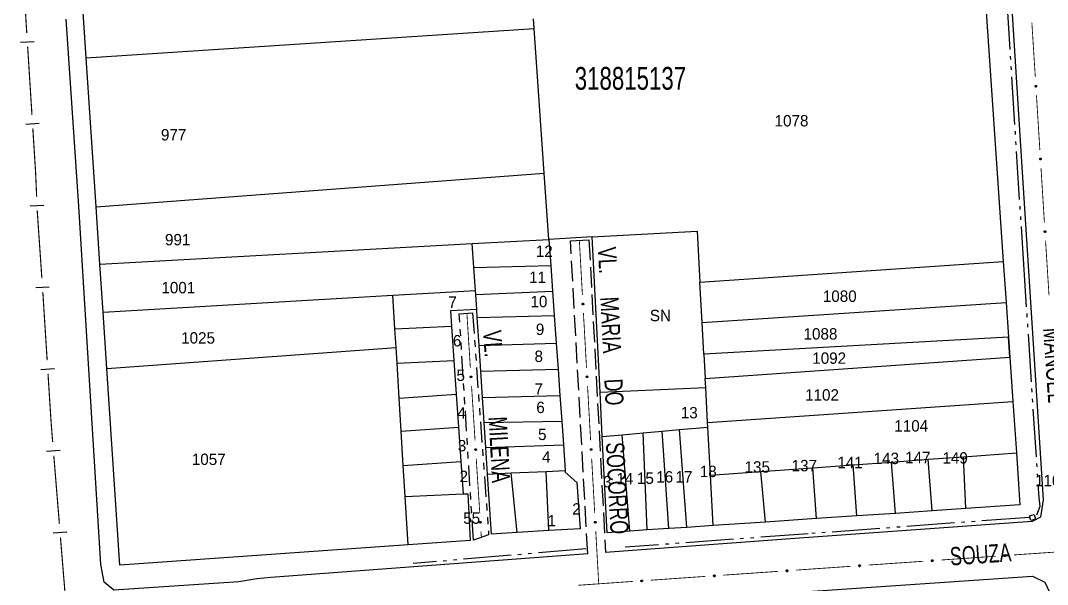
# Model space of a CAD drawing. Extents: x 201225 to 202591, y 4854937 to 4856079.
# Drawn here: x 201233 to 201458.7, y 4855760.5 to 4855884.3 of the extents above; entities that cross this region are included whole.
import ezdxf
from ezdxf.enums import TextEntityAlignment as Align

# ---------------------------------------------------------------- set-up
doc = ezdxf.new("R2010")
doc.units = 0
doc.header["$LTSCALE"] = 1.5
doc.header["$MEASUREMENT"] = 0
for name, pattern in [('TRACO_05', [11, 7, -1, 0.5, -1, 0.5, -1]), ('TRACO_11', [8, 3, -1, 3, -1]), ('TRACO_25', [8, 3, -1, 1, -1, 1, -1])]:
    doc.linetypes.add(name, pattern=pattern)
for name, color, linetype in [('CD_MALHA_LOTES', 7, 'CONTINUOUS'), ('CD_TXT_QUADRA', 2, 'CONTINUOUS'), ('HD-VALAS-DRENOS', 170, 'CONTINUOUS'), ('LM-LIM-SETORES-BAIRROS', 250, 'CONTINUOUS'), ('RU-QUADRA', 210, 'CONTINUOUS'), ('SV-EIXO-RUA-N-PAV', 6, 'CONTINUOUS'), ('SV-EIXO-RUA-PAV', 20, 'CONTINUOUS'), ('SV-PONTE-BUEIRO', 251, 'CONTINUOUS'), ('SV-RUA-NAO-PAV', 7, 'CONTINUOUS'), ('SV-RUA-PAVIM', 7, 'CONTINUOUS'), ('SV-TXT-RUA-N-PAV', 7, 'CONTINUOUS'), ('SV-TXT-RUA-PAV', 7, 'CONTINUOUS'), ('Th_NmrPort', 7, 'CONTINUOUS')]:
    doc.layers.add(name, color=color, linetype=linetype)
doc.styles.add('ARIAL', font='ARIAL.SHX')

msp = doc.modelspace()

# ---------------------------------------------------------------- linework, layer by layer
at = {"layer": 'CD_MALHA_LOTES', "linetype": 'Continuous', "flags": 128}
for points in [[(201247.48, 4855876.11), (201246.3, 4855893.92)], [(201445.15, 4855887.31), (201449, 4855831.43)], [(201247.48, 4855876.11), (201345.88, 4855882.58)], [(201345.88, 4855882.58), (201345.74, 4855884.68)], [(201348.12, 4855850.83), (201345.88, 4855882.58)], [(201249.65, 4855843.39), (201247.48, 4855876.11)], [(201249.65, 4855843.39), (201348.12, 4855850.83)], [(201349.15, 4855836.26), (201348.12, 4855850.83)], [(201250.48, 4855830.81), (201249.65, 4855843.39)], [(201358.63, 4855836.79), (201381.75, 4855838.06)], [(201381.75, 4855838.06), (201382.36, 4855826.88)], [(201250.48, 4855830.81), (201332.32, 4855835.33)], [(201332.32, 4855835.33), (201349.15, 4855836.26)], [(201332.67, 4855830.09), (201332.32, 4855835.33)], [(201358.63, 4855836.79), (201349.15, 4855836.26)], [(201349.15, 4855836.26), (201349.55, 4855830.53)], [(201360.39, 4855802.69), (201358.63, 4855836.79)], [(201251.18, 4855820.23), (201250.48, 4855830.81)], [(201382.36, 4855826.88), (201449, 4855831.43)], [(201449, 4855831.43), (201449.63, 4855822.4)], [(201332.67, 4855830.09), (201349.55, 4855830.53)], [(201333, 4855825.03), (201332.67, 4855830.09)], [(201349.55, 4855830.53), (201349.95, 4855824.89)], [(201382.84, 4855817.98), (201382.36, 4855826.88)], [(201251.18, 4855820.23), (201314.87, 4855823.97)], [(201314.87, 4855823.97), (201333, 4855825.03)], [(201315.32, 4855816.61), (201314.87, 4855823.97)], [(201333.06, 4855824.12), (201333, 4855825.03)], [(201333.06, 4855824.12), (201349.95, 4855824.89)], [(201333.28, 4855820.83), (201333.06, 4855824.12)], [(201349.95, 4855824.89), (201350.33, 4855819.51)], [(201382.84, 4855817.98), (201449.63, 4855822.4)], [(201449.63, 4855822.4), (201450.16, 4855814.74)], [(201252, 4855807.9), (201251.18, 4855820.23)], [(201333.28, 4855820.83), (201327.55, 4855820.53)], [(201327.55, 4855820.53), (201327.77, 4855817.2)], [(201333.39, 4855819.06), (201333.28, 4855820.83)], [(201333.39, 4855819.06), (201350.33, 4855819.51)], [(201350.33, 4855819.51), (201350.76, 4855813.42)], [(201315.32, 4855816.61), (201327.77, 4855817.2)], [(201327.77, 4855817.2), (201328.29, 4855809.65)], [(201333.8, 4855812.97), (201333.39, 4855819.06)], [(201383.21, 4855811.02), (201382.84, 4855817.98)], [(201315.57, 4855812.54), (201315.32, 4855816.61)], [(201252, 4855807.9), (201315.57, 4855812.54)], [(201315.78, 4855809.07), (201315.57, 4855812.54)], [(201333.8, 4855812.97), (201350.76, 4855813.42)], [(201334.17, 4855807.33), (201333.8, 4855812.97)], [(201350.76, 4855813.42), (201351.16, 4855807.78)], [(201450.16, 4855814.74), (201383.21, 4855811.02)], [(201450.46, 4855810.39), (201450.16, 4855814.74)], [(201383.21, 4855811.02), (201383.5, 4855805.68)], [(201383.5, 4855805.68), (201450.46, 4855810.39)], [(201450.46, 4855810.39), (201451.13, 4855800.67)], [(201315.78, 4855809.07), (201328.29, 4855809.65)], [(201316.25, 4855801.38), (201315.78, 4855809.07)], [(201328.29, 4855809.65), (201328.8, 4855802.26)], [(201254.86, 4855764.73), (201252, 4855807.9)], [(201334.17, 4855807.33), (201351.16, 4855807.78)], [(201334.55, 4855801.52), (201334.17, 4855807.33)], [(201351.16, 4855807.78), (201351.57, 4855801.99)], [(201360.39, 4855802.69), (201383.61, 4855803.7)], [(201383.61, 4855803.7), (201383.5, 4855805.68)], [(201384.03, 4855796.03), (201383.61, 4855803.7)], [(201316.25, 4855801.38), (201328.8, 4855802.26)], [(201316.69, 4855794.13), (201316.25, 4855801.38)], [(201328.8, 4855802.26), (201329.3, 4855795.03)], [(201334.55, 4855801.52), (201351.57, 4855801.99)], [(201334.92, 4855796.02), (201334.55, 4855801.52)], [(201351.57, 4855801.99), (201351.96, 4855796.33)], [(201360.88, 4855792.97), (201360.39, 4855802.69)], [(201384.03, 4855796.03), (201451.13, 4855800.67)], [(201451.13, 4855800.67), (201451.9, 4855789.37)], [(201316.69, 4855794.13), (201329.3, 4855795.03)], [(201329.3, 4855795.03), (201329.81, 4855787.5)], [(201334.92, 4855796.02), (201351.96, 4855796.33)], [(201335.28, 4855790.51), (201334.92, 4855796.02)], [(201351.96, 4855796.33), (201352.33, 4855791.11)], [(201377.85, 4855794.47), (201384.08, 4855795.02)], [(201384.08, 4855795.02), (201384.03, 4855796.03)], [(201384.65, 4855784.43), (201384.08, 4855795.02)], [(201317.15, 4855786.61), (201316.69, 4855794.13)], [(201360.88, 4855792.97), (201365.24, 4855793.35)], [(201361.97, 4855771.83), (201360.88, 4855792.97)], [(201365.24, 4855793.35), (201369.85, 4855793.76)], [(201366.96, 4855772.16), (201365.24, 4855793.35)], [(201369.85, 4855793.76), (201374.08, 4855794.14)], [(201370.77, 4855772.42), (201369.85, 4855793.76)], [(201374.08, 4855794.14), (201377.85, 4855794.47)], [(201375.54, 4855772.74), (201374.08, 4855794.14)], [(201379.46, 4855773), (201377.85, 4855794.47)], [(201335.28, 4855790.51), (201352.33, 4855791.11)], [(201335.66, 4855784.71), (201335.28, 4855790.51)], [(201352.33, 4855791.11), (201352.73, 4855785.47)], [(201424.45, 4855787.35), (201432.54, 4855787.95)], [(201432.54, 4855787.95), (201440.24, 4855788.51)], [(201433.42, 4855776.62), (201432.54, 4855787.95)], [(201440.24, 4855788.51), (201451.9, 4855789.37)], [(201440.82, 4855777.12), (201440.24, 4855788.51)], [(201451.9, 4855789.37), (201452.69, 4855777.92)], [(201317.15, 4855786.61), (201329.81, 4855787.5)], [(201317.57, 4855779.79), (201317.15, 4855786.61)], [(201329.81, 4855787.5), (201330.3, 4855780.38)], [(201348.55, 4855785.28), (201352.73, 4855785.47)], [(201352.73, 4855785.47), (201352.75, 4855785.14)], [(201395.74, 4855785.24), (201407.17, 4855786.08)], [(201407.17, 4855786.08), (201416.03, 4855786.73)], [(201407.97, 4855774.92), (201407.17, 4855786.08)], [(201416.03, 4855786.73), (201424.45, 4855787.35)], [(201416.8, 4855775.51), (201416.03, 4855786.73)], [(201425.34, 4855776.08), (201424.45, 4855787.35)], [(201335.66, 4855784.71), (201340.88, 4855784.94)], [(201336.53, 4855771.54), (201335.66, 4855784.71)], [(201340.88, 4855784.94), (201348.55, 4855785.28)], [(201342.19, 4855771.88), (201340.88, 4855784.94)], [(201349.17, 4855772.29), (201348.55, 4855785.28)], [(201352.75, 4855785.14), (201355.3, 4855782.84)], [(201384.65, 4855784.43), (201395.74, 4855785.24)], [(201385.25, 4855773.39), (201384.65, 4855784.43)], [(201396.79, 4855774.17), (201395.74, 4855785.24)], [(201355.3, 4855782.84), (201356.03, 4855772.7)], [(201317.57, 4855779.79), (201330.3, 4855780.38)], [(201318.22, 4855769.14), (201317.57, 4855779.79)], [(201330.3, 4855780.38), (201331.31, 4855780.38)], [(201331.31, 4855780.38), (201331.82, 4855770.09)], [(201433.42, 4855776.62), (201425.34, 4855776.08)], [(201440.82, 4855777.12), (201433.42, 4855776.62)], [(201452.69, 4855777.92), (201440.82, 4855777.12)], [(201396.79, 4855774.17), (201385.25, 4855773.39)], [(201407.97, 4855774.92), (201396.79, 4855774.17)], [(201416.8, 4855775.51), (201407.97, 4855774.92)], [(201425.34, 4855776.08), (201416.8, 4855775.51)], [(201349.17, 4855772.29), (201342.19, 4855771.88)], [(201356.03, 4855772.7), (201349.17, 4855772.29)], [(201366.96, 4855772.16), (201361.97, 4855771.83)], [(201370.77, 4855772.42), (201366.96, 4855772.16)], [(201375.54, 4855772.74), (201370.77, 4855772.42)], [(201379.46, 4855773), (201375.54, 4855772.74)], [(201385.25, 4855773.39), (201379.46, 4855773)], [(201331.82, 4855770.09), (201318.22, 4855769.14)], [(201342.19, 4855771.88), (201336.53, 4855771.54)], [(201318.22, 4855769.14), (201254.86, 4855764.73)]]:
    msp.add_lwpolyline(points, dxfattribs=at)
at = {"layer": 'HD-VALAS-DRENOS', "linetype": 'TRACO_05'}
for points in [[(201438.64, 4856006.11, 11.4), (201441.07, 4856005.72, 11.5), (201442.74, 4856001.24, 11.59), (201443.89, 4855993.17, 11.96), (201445.94, 4855950.71, 12.03), (201447.22, 4855930.54, 12.03), (201448.76, 4855904.92, 12.03), (201453.37, 4855831.91, 12.81), (201456.83, 4855779.53, 12.81), (201457.08, 4855777.61, 12.78), (201456.31, 4855775.69, 12.72)], [(201454.78, 4855775.17, 12.49), (201406.17, 4855771.59, 11.47), (201365.89, 4855768.64, 10.95)], [(201357.3, 4855768.26, 10.93), (201319.33, 4855765.05, 10.41)]]:
    msp.add_polyline3d(points, dxfattribs=at)
at = {"layer": 'LM-LIM-SETORES-BAIRROS', "const_width": 0.25}
for points in [[(201234.26, 4855883.63), (201233.47, 4855896.55)], [(201234.26, 4855883.57), (201234.26, 4855883.63)], [(201234.39, 4855881.57), (201234.26, 4855883.57)], [(201235.53, 4855863.61), (201234.58, 4855878.58)], [(201236.35, 4855850.69), (201235.72, 4855860.62)], [(201236.35, 4855850.64), (201236.35, 4855850.69)], [(201236.56, 4855845.64), (201236.35, 4855850.64)], [(201236.71, 4855842.16), (201236.69, 4855842.64)], [(201236.75, 4855841.65), (201236.71, 4855842.16)], [(201237.71, 4855827.68), (201236.75, 4855841.65)], [(201237.96, 4855824.04), (201237.92, 4855824.69)], [(201237.98, 4855823.69), (201237.96, 4855824.04)], [(201238.87, 4855809.72), (201237.98, 4855823.69)], [(201239.3, 4855802.92), (201239.06, 4855806.72)], [(201239.31, 4855802.73), (201239.3, 4855802.92)], [(201239.79, 4855795.35), (201239.31, 4855802.73)], [(201239.84, 4855794.75), (201239.79, 4855795.35)], [(201240.08, 4855791.76), (201239.84, 4855794.75)], [(201241.55, 4855773.82), (201240.33, 4855788.77)], [(201243.02, 4855755.88), (201241.79, 4855770.83)]]:
    msp.add_lwpolyline(points, dxfattribs=at)
at = {"layer": 'LM-LIM-SETORES-BAIRROS'}
for points in [[(201236.01, 4855879.67), (201233.02, 4855879.48)], [(201237.15, 4855861.71), (201234.16, 4855861.52)], [(201238.15, 4855843.71), (201235.15, 4855843.58)], [(201239.34, 4855825.79), (201236.35, 4855825.58)], [(201240.49, 4855807.81), (201237.5, 4855807.62)], [(201241.74, 4855789.89), (201238.75, 4855789.64)], [(201243.21, 4855771.95), (201240.22, 4855771.7)]]:
    msp.add_lwpolyline(points, dxfattribs=at)
at = {"layer": 'RU-QUADRA', "linetype": 'Continuous', "flags": 128}
msp.add_lwpolyline([(201445.15, 4855887.31), (201449, 4855831.43), (201449.63, 4855822.4), (201450.16, 4855814.74), (201450.46, 4855810.39), (201451.13, 4855800.67), (201451.9, 4855789.37), (201452.69, 4855777.92), (201440.82, 4855777.12), (201433.42, 4855776.62), (201425.34, 4855776.08), (201416.8, 4855775.51), (201407.97, 4855774.92), (201396.79, 4855774.17), (201385.25, 4855773.39), (201379.46, 4855773), (201375.54, 4855772.74), (201370.77, 4855772.42), (201366.96, 4855772.16), (201361.97, 4855771.83), (201360.88, 4855792.97), (201360.39, 4855802.69), (201358.63, 4855836.79), (201349.15, 4855836.26), (201349.55, 4855830.53), (201349.95, 4855824.89), (201350.33, 4855819.51), (201350.76, 4855813.42), (201351.16, 4855807.78), (201351.57, 4855801.99), (201351.96, 4855796.33), (201352.33, 4855791.11), (201352.73, 4855785.47), (201352.75, 4855785.14), (201355.3, 4855782.84), (201356.03, 4855772.7), (201349.17, 4855772.29), (201342.19, 4855771.88), (201336.53, 4855771.54), (201335.66, 4855784.71), (201335.28, 4855790.51), (201334.92, 4855796.02), (201334.55, 4855801.52), (201334.17, 4855807.33), (201333.8, 4855812.97), (201333.39, 4855819.06), (201333.28, 4855820.83), (201327.55, 4855820.53), (201327.77, 4855817.2), (201328.29, 4855809.65), (201328.8, 4855802.26), (201329.3, 4855795.03), (201329.81, 4855787.5), (201330.3, 4855780.38), (201331.31, 4855780.38), (201331.82, 4855770.09), (201318.22, 4855769.14), (201254.86, 4855764.73), (201252, 4855807.9), (201251.18, 4855820.23), (201250.48, 4855830.81), (201249.65, 4855843.39), (201247.48, 4855876.11), (201246.3, 4855893.92)], dxfattribs=at)
at = {"layer": 'SV-EIXO-RUA-N-PAV', "const_width": 0.18}
for points in [[(201331.12, 4855820.02), (201331.89, 4855808.04)], [(201332.15, 4855804.05), (201332.92, 4855792.08)], [(201333.18, 4855788.09), (201333.96, 4855776.11)], [(201334.21, 4855772.12), (201334.28, 4855771.12)], [(201334.28, 4855771.12), (201334.3, 4855770.79)]]:
    msp.add_lwpolyline(points, dxfattribs=at)
at = {"layer": 'SV-EIXO-RUA-N-PAV'}
for points in [[(201332.12, 4855806.2), (201332.16, 4855806.17), (201332.19, 4855806.13), (201332.2, 4855806.1), (201332.2, 4855806.06), (201332.2, 4855806.03), (201332.19, 4855805.99), (201332.17, 4855805.96), (201332.14, 4855805.92), (201332.11, 4855805.89), (201332.07, 4855805.88), (201332.04, 4855805.87), (201332, 4855805.88), (201331.97, 4855805.89), (201331.93, 4855805.9), (201331.89, 4855805.94), (201331.87, 4855805.97), (201331.85, 4855806.01), (201331.85, 4855806.04), (201331.85, 4855806.08), (201331.86, 4855806.11), (201331.88, 4855806.15), (201331.91, 4855806.19), (201331.94, 4855806.21), (201331.98, 4855806.22), (201332.01, 4855806.23), (201332.05, 4855806.23), (201332.09, 4855806.22), (201332.12, 4855806.2)], [(201333.15, 4855790.23), (201333.19, 4855790.2), (201333.22, 4855790.17), (201333.23, 4855790.13), (201333.23, 4855790.1), (201333.23, 4855790.06), (201333.22, 4855790.03), (201333.21, 4855789.99), (201333.17, 4855789.95), (201333.14, 4855789.93), (201333.1, 4855789.91), (201333.07, 4855789.91), (201333.03, 4855789.91), (201333, 4855789.92), (201332.96, 4855789.94), (201332.92, 4855789.97), (201332.9, 4855790), (201332.89, 4855790.04), (201332.88, 4855790.07), (201332.88, 4855790.11), (201332.89, 4855790.15), (201332.91, 4855790.18), (201332.94, 4855790.22), (201332.98, 4855790.24), (201333.01, 4855790.26), (201333.05, 4855790.26), (201333.08, 4855790.26), (201333.12, 4855790.25), (201333.15, 4855790.23)], [(201334.19, 4855774.27), (201334.22, 4855774.23), (201334.25, 4855774.2), (201334.26, 4855774.16), (201334.26, 4855774.13), (201334.26, 4855774.09), (201334.26, 4855774.06), (201334.24, 4855774.02), (201334.21, 4855773.98), (201334.17, 4855773.96), (201334.13, 4855773.95), (201334.1, 4855773.94), (201334.06, 4855773.94), (201334.03, 4855773.95), (201333.99, 4855773.97), (201333.95, 4855774), (201333.93, 4855774.04), (201333.92, 4855774.07), (201333.91, 4855774.11), (201333.91, 4855774.14), (201333.92, 4855774.18), (201333.94, 4855774.22), (201333.97, 4855774.25), (201334.01, 4855774.28), (201334.04, 4855774.29), (201334.08, 4855774.29), (201334.11, 4855774.29), (201334.15, 4855774.29), (201334.19, 4855774.27)]]:
    msp.add_lwpolyline(points, close=True, dxfattribs=at)
for points in [[(201331.85, 4855806.08), (201331.87, 4855805.97)], [(201331.86, 4855806.11), (201331.89, 4855805.94)], [(201331.86, 4855806.09), (201331.88, 4855805.96)], [(201331.87, 4855806.13), (201331.91, 4855805.93)], [(201331.88, 4855806.15), (201331.93, 4855805.9)], [(201331.9, 4855806.16), (201331.95, 4855805.9)], [(201331.91, 4855806.19), (201331.97, 4855805.89)], [(201331.93, 4855806.2), (201331.98, 4855805.89)], [(201331.94, 4855806.21), (201332, 4855805.88)], [(201331.96, 4855806.21), (201332.02, 4855805.88)], [(201331.98, 4855806.22), (201332.04, 4855805.87)], [(201332, 4855806.22), (201332.05, 4855805.88)], [(201332.01, 4855806.23), (201332.07, 4855805.88)], [(201332.03, 4855806.22), (201332.09, 4855805.89)], [(201332.05, 4855806.23), (201332.11, 4855805.89)], [(201332.07, 4855806.22), (201332.12, 4855805.91)], [(201332.09, 4855806.22), (201332.14, 4855805.92)], [(201332.1, 4855806.21), (201332.16, 4855805.94)], [(201332.12, 4855806.2), (201332.17, 4855805.96)], [(201332.14, 4855806.18), (201332.18, 4855805.98)], [(201332.16, 4855806.17), (201332.19, 4855805.99)], [(201332.17, 4855806.15), (201332.2, 4855806.02)], [(201332.19, 4855806.13), (201332.2, 4855806.03)], [(201332.88, 4855790.11), (201332.9, 4855790)], [(201332.89, 4855790.15), (201332.92, 4855789.97)], [(201332.89, 4855790.12), (201332.91, 4855789.99)], [(201332.9, 4855790.16), (201332.94, 4855789.96)], [(201332.91, 4855790.18), (201332.96, 4855789.94)], [(201332.93, 4855790.2), (201332.98, 4855789.93)], [(201332.94, 4855790.22), (201333, 4855789.92)], [(201332.96, 4855790.23), (201333.01, 4855789.92)], [(201332.98, 4855790.24), (201333.03, 4855789.91)], [(201332.99, 4855790.25), (201333.05, 4855789.91)], [(201333.01, 4855790.26), (201333.07, 4855789.91)], [(201333.03, 4855790.26), (201333.08, 4855789.91)], [(201333.05, 4855790.26), (201333.1, 4855789.91)], [(201333.06, 4855790.26), (201333.12, 4855789.93)], [(201333.08, 4855790.26), (201333.14, 4855789.93)], [(201333.1, 4855790.25), (201333.16, 4855789.94)], [(201333.12, 4855790.25), (201333.17, 4855789.95)], [(201333.13, 4855790.24), (201333.19, 4855789.97)], [(201333.15, 4855790.23), (201333.21, 4855789.99)], [(201333.17, 4855790.21), (201333.21, 4855790.01)], [(201333.19, 4855790.2), (201333.22, 4855790.03)], [(201333.21, 4855790.18), (201333.23, 4855790.05)], [(201333.22, 4855790.17), (201333.23, 4855790.06)], [(201333.92, 4855774.18), (201333.95, 4855774)], [(201333.93, 4855774.19), (201333.97, 4855773.99)], [(201333.94, 4855774.22), (201333.99, 4855773.97)], [(201333.96, 4855774.23), (201334.01, 4855773.96)], [(201333.97, 4855774.25), (201334.03, 4855773.95)], [(201333.99, 4855774.26), (201334.05, 4855773.95)], [(201334.01, 4855774.28), (201334.06, 4855773.94)], [(201334.02, 4855774.28), (201334.08, 4855773.94)], [(201334.04, 4855774.29), (201334.1, 4855773.94)], [(201334.06, 4855774.29), (201334.11, 4855773.95)], [(201334.08, 4855774.29), (201334.13, 4855773.95)], [(201334.1, 4855774.29), (201334.15, 4855773.96)], [(201334.11, 4855774.29), (201334.17, 4855773.96)], [(201334.13, 4855774.29), (201334.19, 4855773.98)], [(201334.15, 4855774.29), (201334.21, 4855773.98)], [(201334.17, 4855774.28), (201334.22, 4855774.01)], [(201334.19, 4855774.27), (201334.24, 4855774.02)], [(201334.21, 4855774.25), (201334.25, 4855774.05)], [(201334.22, 4855774.23), (201334.26, 4855774.06)], [(201334.24, 4855774.21), (201334.26, 4855774.09)], [(201334.25, 4855774.2), (201334.26, 4855774.09)], [(201333.91, 4855774.14), (201333.93, 4855774.04)], [(201333.92, 4855774.16), (201333.94, 4855774.03)]]:
    msp.add_lwpolyline(points, dxfattribs=at)
at = {"layer": 'SV-EIXO-RUA-PAV', "const_width": 0.18}
for points in [[(201455.3, 4855883.86), (201456.06, 4855871.89)], [(201456.31, 4855867.89), (201457.06, 4855855.92)], [(201457.31, 4855851.93), (201458.06, 4855839.95)], [(201355.84, 4855836.02), (201356.52, 4855824.04)], [(201458.31, 4855835.96), (201459.07, 4855823.98)], [(201356.74, 4855820.05), (201357.42, 4855808.06)], [(201357.64, 4855804.07), (201358.32, 4855792.09)], [(201358.55, 4855788.1), (201359.22, 4855776.12)], [(201359.45, 4855772.12), (201360.07, 4855761.14)], [(201451.36, 4855766.94), (201462.33, 4855767.7)], [(201419.44, 4855764.72), (201431.41, 4855765.55)], [(201435.4, 4855765.83), (201447.37, 4855766.66)], [(201387.51, 4855762.5), (201399.48, 4855763.33)], [(201403.48, 4855763.61), (201415.45, 4855764.44)], [(201355.59, 4855760.28), (201367.56, 4855761.12)], [(201360.07, 4855761.14), (201360.1, 4855760.6)], [(201371.55, 4855761.39), (201383.52, 4855762.23)]]:
    msp.add_lwpolyline(points, dxfattribs=at)
at = {"layer": 'SV-EIXO-RUA-PAV'}
for points in [[(201456.28, 4855870.04), (201456.32, 4855870.01), (201456.35, 4855869.97), (201456.36, 4855869.94), (201456.36, 4855869.9), (201456.36, 4855869.87), (201456.35, 4855869.83), (201456.33, 4855869.8), (201456.3, 4855869.76), (201456.26, 4855869.74), (201456.23, 4855869.72), (201456.2, 4855869.72), (201456.16, 4855869.72), (201456.12, 4855869.73), (201456.09, 4855869.75), (201456.05, 4855869.78), (201456.03, 4855869.81), (201456.01, 4855869.85), (201456.01, 4855869.88), (201456.01, 4855869.92), (201456.02, 4855869.95), (201456.04, 4855869.99), (201456.07, 4855870.03), (201456.1, 4855870.05), (201456.14, 4855870.06), (201456.17, 4855870.07), (201456.21, 4855870.07), (201456.25, 4855870.06), (201456.28, 4855870.04)], [(201457.29, 4855854.07), (201457.32, 4855854.04), (201457.35, 4855854.01), (201457.36, 4855853.97), (201457.36, 4855853.94), (201457.36, 4855853.9), (201457.36, 4855853.87), (201457.34, 4855853.83), (201457.31, 4855853.79), (201457.27, 4855853.77), (201457.23, 4855853.75), (201457.2, 4855853.75), (201457.16, 4855853.75), (201457.13, 4855853.76), (201457.09, 4855853.78), (201457.05, 4855853.81), (201457.03, 4855853.84), (201457.02, 4855853.88), (201457.01, 4855853.91), (201457.01, 4855853.95), (201457.02, 4855853.99), (201457.04, 4855854.02), (201457.07, 4855854.06), (201457.11, 4855854.08), (201457.14, 4855854.1), (201457.18, 4855854.1), (201457.21, 4855854.1), (201457.25, 4855854.09), (201457.29, 4855854.07)], [(201458.29, 4855838.1), (201458.33, 4855838.07), (201458.35, 4855838.04), (201458.36, 4855838), (201458.37, 4855837.97), (201458.37, 4855837.93), (201458.36, 4855837.9), (201458.34, 4855837.86), (201458.31, 4855837.82), (201458.27, 4855837.8), (201458.24, 4855837.78), (201458.2, 4855837.78), (201458.17, 4855837.78), (201458.13, 4855837.79), (201458.09, 4855837.81), (201458.06, 4855837.84), (201458.03, 4855837.88), (201458.02, 4855837.91), (201458.02, 4855837.95), (201458.02, 4855837.98), (201458.02, 4855838.02), (201458.04, 4855838.05), (201458.08, 4855838.09), (201458.11, 4855838.12), (201458.14, 4855838.13), (201458.18, 4855838.13), (201458.22, 4855838.13), (201458.25, 4855838.12), (201458.29, 4855838.1)], [(201356.73, 4855822.19), (201356.77, 4855822.16), (201356.79, 4855822.12), (201356.81, 4855822.09), (201356.81, 4855822.06), (201356.81, 4855822.02), (201356.8, 4855821.98), (201356.78, 4855821.95), (201356.75, 4855821.91), (201356.71, 4855821.89), (201356.68, 4855821.87), (201356.64, 4855821.87), (201356.61, 4855821.87), (201356.57, 4855821.88), (201356.53, 4855821.9), (201356.5, 4855821.93), (201356.47, 4855821.97), (201356.46, 4855822), (201356.46, 4855822.04), (201356.46, 4855822.07), (201356.47, 4855822.11), (201356.49, 4855822.14), (201356.52, 4855822.18), (201356.55, 4855822.2), (201356.59, 4855822.22), (201356.62, 4855822.22), (201356.66, 4855822.22), (201356.69, 4855822.21), (201356.73, 4855822.19)], [(201357.63, 4855806.22), (201357.67, 4855806.19), (201357.7, 4855806.15), (201357.71, 4855806.11), (201357.71, 4855806.08), (201357.71, 4855806.05), (201357.7, 4855806.01), (201357.68, 4855805.97), (201357.65, 4855805.94), (201357.61, 4855805.91), (201357.58, 4855805.9), (201357.54, 4855805.89), (201357.51, 4855805.89), (201357.47, 4855805.9), (201357.44, 4855805.92), (201357.4, 4855805.96), (201357.38, 4855805.99), (201357.36, 4855806.03), (201357.36, 4855806.06), (201357.36, 4855806.1), (201357.37, 4855806.13), (201357.39, 4855806.17), (201357.42, 4855806.21), (201357.46, 4855806.23), (201357.49, 4855806.24), (201357.53, 4855806.25), (201357.56, 4855806.25), (201357.6, 4855806.24), (201357.63, 4855806.22)], [(201358.54, 4855790.24), (201358.57, 4855790.21), (201358.6, 4855790.18), (201358.61, 4855790.14), (201358.61, 4855790.11), (201358.61, 4855790.07), (201358.6, 4855790.04), (201358.59, 4855790), (201358.55, 4855789.96), (201358.52, 4855789.94), (201358.48, 4855789.92), (201358.45, 4855789.92), (201358.41, 4855789.92), (201358.38, 4855789.93), (201358.34, 4855789.95), (201358.3, 4855789.98), (201358.28, 4855790.02), (201358.27, 4855790.05), (201358.26, 4855790.09), (201358.26, 4855790.12), (201358.27, 4855790.16), (201358.29, 4855790.2), (201358.32, 4855790.23), (201358.36, 4855790.26), (201358.39, 4855790.27), (201358.43, 4855790.27), (201358.46, 4855790.27), (201358.5, 4855790.26), (201358.54, 4855790.24)], [(201359.44, 4855774.27), (201359.48, 4855774.24), (201359.5, 4855774.2), (201359.51, 4855774.17), (201359.52, 4855774.13), (201359.52, 4855774.1), (201359.51, 4855774.06), (201359.49, 4855774.02), (201359.46, 4855773.99), (201359.42, 4855773.96), (201359.38, 4855773.95), (201359.35, 4855773.94), (201359.31, 4855773.95), (201359.28, 4855773.96), (201359.24, 4855773.97), (201359.2, 4855774.01), (201359.18, 4855774.04), (201359.17, 4855774.08), (201359.16, 4855774.11), (201359.16, 4855774.15), (201359.17, 4855774.18), (201359.19, 4855774.22), (201359.23, 4855774.26), (201359.26, 4855774.28), (201359.29, 4855774.29), (201359.33, 4855774.3), (201359.36, 4855774.3), (201359.4, 4855774.29), (201359.44, 4855774.27)], [(201433.25, 4855765.79), (201433.28, 4855765.83), (201433.32, 4855765.85), (201433.35, 4855765.87), (201433.39, 4855765.87), (201433.42, 4855765.87), (201433.46, 4855765.86), (201433.5, 4855765.84), (201433.53, 4855765.81), (201433.56, 4855765.78), (201433.57, 4855765.74), (201433.58, 4855765.71), (201433.58, 4855765.67), (201433.57, 4855765.64), (201433.55, 4855765.6), (201433.52, 4855765.56), (201433.48, 4855765.54), (201433.45, 4855765.52), (201433.41, 4855765.52), (201433.38, 4855765.52), (201433.34, 4855765.53), (201433.3, 4855765.55), (201433.27, 4855765.58), (201433.24, 4855765.61), (201433.23, 4855765.65), (201433.22, 4855765.68), (201433.22, 4855765.72), (201433.23, 4855765.75), (201433.25, 4855765.79)], [(201449.21, 4855766.9), (201449.25, 4855766.94), (201449.28, 4855766.96), (201449.31, 4855766.98), (201449.35, 4855766.98), (201449.38, 4855766.98), (201449.42, 4855766.97), (201449.46, 4855766.95), (201449.49, 4855766.92), (201449.52, 4855766.88), (201449.53, 4855766.85), (201449.54, 4855766.82), (201449.54, 4855766.78), (201449.53, 4855766.74), (201449.51, 4855766.71), (201449.48, 4855766.67), (201449.44, 4855766.64), (201449.41, 4855766.63), (201449.37, 4855766.63), (201449.34, 4855766.63), (201449.3, 4855766.64), (201449.26, 4855766.66), (201449.23, 4855766.69), (201449.2, 4855766.72), (201449.19, 4855766.76), (201449.19, 4855766.79), (201449.19, 4855766.83), (201449.19, 4855766.86), (201449.21, 4855766.9)], [(201401.33, 4855763.57), (201401.36, 4855763.61), (201401.4, 4855763.64), (201401.43, 4855763.65), (201401.46, 4855763.65), (201401.5, 4855763.65), (201401.54, 4855763.64), (201401.57, 4855763.63), (201401.61, 4855763.59), (201401.63, 4855763.56), (201401.65, 4855763.52), (201401.65, 4855763.49), (201401.65, 4855763.45), (201401.64, 4855763.42), (201401.63, 4855763.38), (201401.59, 4855763.34), (201401.56, 4855763.32), (201401.52, 4855763.31), (201401.49, 4855763.3), (201401.45, 4855763.3), (201401.42, 4855763.31), (201401.38, 4855763.33), (201401.34, 4855763.36), (201401.32, 4855763.39), (201401.31, 4855763.43), (201401.3, 4855763.46), (201401.3, 4855763.5), (201401.31, 4855763.54), (201401.33, 4855763.57)], [(201417.29, 4855764.68), (201417.32, 4855764.72), (201417.36, 4855764.74), (201417.39, 4855764.76), (201417.43, 4855764.76), (201417.46, 4855764.76), (201417.5, 4855764.75), (201417.53, 4855764.73), (201417.57, 4855764.7), (201417.6, 4855764.67), (201417.61, 4855764.63), (201417.62, 4855764.6), (201417.61, 4855764.56), (201417.61, 4855764.53), (201417.59, 4855764.49), (201417.55, 4855764.45), (201417.52, 4855764.43), (201417.49, 4855764.41), (201417.45, 4855764.41), (201417.41, 4855764.41), (201417.38, 4855764.42), (201417.34, 4855764.44), (201417.31, 4855764.47), (201417.28, 4855764.5), (201417.27, 4855764.54), (201417.26, 4855764.57), (201417.26, 4855764.61), (201417.27, 4855764.64), (201417.29, 4855764.68)], [(201369.41, 4855761.35), (201369.44, 4855761.39), (201369.47, 4855761.42), (201369.51, 4855761.43), (201369.54, 4855761.43), (201369.58, 4855761.43), (201369.61, 4855761.43), (201369.65, 4855761.41), (201369.69, 4855761.38), (201369.71, 4855761.34), (201369.73, 4855761.3), (201369.73, 4855761.27), (201369.73, 4855761.24), (201369.72, 4855761.2), (201369.7, 4855761.16), (201369.67, 4855761.12), (201369.64, 4855761.1), (201369.6, 4855761.09), (201369.57, 4855761.08), (201369.53, 4855761.08), (201369.49, 4855761.09), (201369.46, 4855761.11), (201369.42, 4855761.14), (201369.4, 4855761.18), (201369.38, 4855761.21), (201369.38, 4855761.25), (201369.38, 4855761.28), (201369.39, 4855761.32), (201369.41, 4855761.35)], [(201385.37, 4855762.46), (201385.4, 4855762.5), (201385.43, 4855762.53), (201385.47, 4855762.54), (201385.5, 4855762.54), (201385.54, 4855762.54), (201385.57, 4855762.53), (201385.61, 4855762.52), (201385.65, 4855762.48), (201385.67, 4855762.45), (201385.69, 4855762.41), (201385.69, 4855762.38), (201385.69, 4855762.34), (201385.68, 4855762.31), (201385.66, 4855762.27), (201385.63, 4855762.23), (201385.6, 4855762.21), (201385.56, 4855762.2), (201385.53, 4855762.19), (201385.49, 4855762.19), (201385.46, 4855762.2), (201385.42, 4855762.22), (201385.38, 4855762.25), (201385.36, 4855762.29), (201385.34, 4855762.32), (201385.34, 4855762.35), (201385.34, 4855762.39), (201385.35, 4855762.43), (201385.37, 4855762.46)]]:
    msp.add_lwpolyline(points, close=True, dxfattribs=at)
for points in [[(201456.01, 4855869.92), (201456.03, 4855869.81)], [(201456.02, 4855869.95), (201456.05, 4855869.78)], [(201456.02, 4855869.93), (201456.04, 4855869.8)], [(201456.03, 4855869.97), (201456.07, 4855869.77)], [(201456.04, 4855869.99), (201456.09, 4855869.75)], [(201456.06, 4855870.01), (201456.11, 4855869.74)], [(201456.07, 4855870.03), (201456.12, 4855869.73)], [(201456.09, 4855870.04), (201456.14, 4855869.73)], [(201456.1, 4855870.05), (201456.16, 4855869.72)], [(201456.12, 4855870.06), (201456.18, 4855869.72)], [(201456.14, 4855870.06), (201456.2, 4855869.72)], [(201456.16, 4855870.06), (201456.21, 4855869.72)], [(201456.17, 4855870.07), (201456.23, 4855869.72)], [(201456.19, 4855870.07), (201456.25, 4855869.73)], [(201456.21, 4855870.07), (201456.26, 4855869.74)], [(201456.23, 4855870.06), (201456.28, 4855869.75)], [(201456.25, 4855870.06), (201456.3, 4855869.76)], [(201456.26, 4855870.05), (201456.32, 4855869.78)], [(201456.28, 4855870.04), (201456.33, 4855869.8)], [(201456.3, 4855870.02), (201456.34, 4855869.82)], [(201456.32, 4855870.01), (201456.35, 4855869.83)], [(201456.33, 4855869.99), (201456.35, 4855869.86)], [(201456.35, 4855869.97), (201456.36, 4855869.87)], [(201457.01, 4855853.95), (201457.03, 4855853.84)], [(201457.02, 4855853.99), (201457.05, 4855853.81)], [(201457.02, 4855853.96), (201457.04, 4855853.83)], [(201457.03, 4855854), (201457.07, 4855853.8)], [(201457.04, 4855854.02), (201457.09, 4855853.78)], [(201457.06, 4855854.04), (201457.11, 4855853.77)], [(201457.07, 4855854.06), (201457.13, 4855853.76)], [(201457.09, 4855854.07), (201457.14, 4855853.76)], [(201457.11, 4855854.08), (201457.16, 4855853.75)], [(201457.12, 4855854.09), (201457.18, 4855853.75)], [(201457.14, 4855854.1), (201457.2, 4855853.75)], [(201457.16, 4855854.1), (201457.21, 4855853.75)], [(201457.18, 4855854.1), (201457.23, 4855853.75)], [(201457.2, 4855854.1), (201457.25, 4855853.77)], [(201457.21, 4855854.1), (201457.27, 4855853.77)], [(201457.23, 4855854.09), (201457.29, 4855853.78)], [(201457.25, 4855854.09), (201457.31, 4855853.79)], [(201457.27, 4855854.08), (201457.32, 4855853.81)], [(201457.29, 4855854.07), (201457.34, 4855853.83)], [(201457.31, 4855854.05), (201457.35, 4855853.85)], [(201457.32, 4855854.04), (201457.36, 4855853.87)], [(201457.34, 4855854.02), (201457.36, 4855853.89)], [(201457.35, 4855854.01), (201457.36, 4855853.9)], [(201458.02, 4855838.02), (201458.06, 4855837.84)], [(201458.02, 4855838), (201458.04, 4855837.87)], [(201458.02, 4855837.98), (201458.03, 4855837.88)], [(201458.04, 4855838.05), (201458.09, 4855837.81)], [(201458.04, 4855838.03), (201458.07, 4855837.83)], [(201458.06, 4855838.07), (201458.11, 4855837.8)], [(201458.08, 4855838.09), (201458.13, 4855837.79)], [(201458.09, 4855838.1), (201458.15, 4855837.79)], [(201458.11, 4855838.12), (201458.17, 4855837.78)], [(201458.13, 4855838.12), (201458.18, 4855837.78)], [(201458.14, 4855838.13), (201458.2, 4855837.78)], [(201458.16, 4855838.13), (201458.22, 4855837.78)], [(201458.18, 4855838.13), (201458.24, 4855837.78)], [(201458.2, 4855838.13), (201458.26, 4855837.8)], [(201458.22, 4855838.13), (201458.27, 4855837.8)], [(201458.23, 4855838.12), (201458.29, 4855837.82)], [(201458.25, 4855838.12), (201458.31, 4855837.82)], [(201458.27, 4855838.11), (201458.32, 4855837.84)], [(201458.29, 4855838.1), (201458.34, 4855837.86)], [(201458.31, 4855838.09), (201458.35, 4855837.89)], [(201458.33, 4855838.07), (201458.36, 4855837.9)], [(201458.34, 4855838.05), (201458.36, 4855837.92)], [(201458.35, 4855838.04), (201458.37, 4855837.93)], [(201356.46, 4855822.08), (201356.48, 4855821.95)], [(201356.46, 4855822.07), (201356.47, 4855821.97)], [(201356.47, 4855822.11), (201356.5, 4855821.93)], [(201356.48, 4855822.12), (201356.51, 4855821.92)], [(201356.49, 4855822.14), (201356.53, 4855821.9)], [(201356.5, 4855822.16), (201356.55, 4855821.89)], [(201356.52, 4855822.18), (201356.57, 4855821.88)], [(201356.54, 4855822.19), (201356.59, 4855821.88)], [(201356.55, 4855822.2), (201356.61, 4855821.87)], [(201356.57, 4855822.21), (201356.62, 4855821.87)], [(201356.59, 4855822.22), (201356.64, 4855821.87)], [(201356.6, 4855822.22), (201356.66, 4855821.87)], [(201356.62, 4855822.22), (201356.68, 4855821.87)], [(201356.64, 4855822.22), (201356.7, 4855821.88)], [(201356.66, 4855822.22), (201356.71, 4855821.89)], [(201356.68, 4855822.21), (201356.73, 4855821.9)], [(201356.69, 4855822.21), (201356.75, 4855821.91)], [(201356.71, 4855822.2), (201356.76, 4855821.93)], [(201356.73, 4855822.19), (201356.78, 4855821.95)], [(201356.75, 4855822.17), (201356.79, 4855821.97)], [(201356.77, 4855822.16), (201356.8, 4855821.98)], [(201356.78, 4855822.14), (201356.8, 4855822.01)], [(201356.79, 4855822.12), (201356.81, 4855822.02)], [(201357.36, 4855806.1), (201357.38, 4855805.99)], [(201357.37, 4855806.13), (201357.4, 4855805.96)], [(201357.37, 4855806.11), (201357.39, 4855805.98)], [(201357.38, 4855806.15), (201357.42, 4855805.95)], [(201357.39, 4855806.17), (201357.44, 4855805.92)], [(201357.41, 4855806.18), (201357.45, 4855805.92)], [(201357.42, 4855806.21), (201357.47, 4855805.9)], [(201357.44, 4855806.22), (201357.49, 4855805.9)], [(201357.46, 4855806.23), (201357.51, 4855805.89)], [(201357.47, 4855806.23), (201357.53, 4855805.9)], [(201357.49, 4855806.24), (201357.54, 4855805.89)], [(201357.51, 4855806.24), (201357.56, 4855805.9)], [(201357.53, 4855806.25), (201357.58, 4855805.9)], [(201357.54, 4855806.24), (201357.6, 4855805.91)], [(201357.56, 4855806.25), (201357.61, 4855805.91)], [(201357.58, 4855806.24), (201357.63, 4855805.93)], [(201357.6, 4855806.24), (201357.65, 4855805.94)], [(201357.61, 4855806.23), (201357.67, 4855805.96)], [(201357.63, 4855806.22), (201357.68, 4855805.97)], [(201357.65, 4855806.2), (201357.69, 4855806)], [(201357.67, 4855806.19), (201357.7, 4855806.01)], [(201357.68, 4855806.17), (201357.7, 4855806.04)], [(201357.7, 4855806.15), (201357.71, 4855806.05)], [(201358.26, 4855790.12), (201358.28, 4855790.02)], [(201358.27, 4855790.16), (201358.3, 4855789.98)], [(201358.27, 4855790.14), (201358.29, 4855790.01)], [(201358.28, 4855790.17), (201358.32, 4855789.97)], [(201358.29, 4855790.2), (201358.34, 4855789.95)], [(201358.31, 4855790.21), (201358.36, 4855789.94)], [(201358.32, 4855790.23), (201358.38, 4855789.93)], [(201358.34, 4855790.24), (201358.39, 4855789.93)], [(201358.36, 4855790.26), (201358.41, 4855789.92)], [(201358.37, 4855790.26), (201358.43, 4855789.92)], [(201358.39, 4855790.27), (201358.45, 4855789.92)], [(201358.41, 4855790.27), (201358.46, 4855789.92)], [(201358.43, 4855790.27), (201358.48, 4855789.92)], [(201358.45, 4855790.27), (201358.5, 4855789.94)], [(201358.46, 4855790.27), (201358.52, 4855789.94)], [(201358.48, 4855790.26), (201358.54, 4855789.95)], [(201358.5, 4855790.26), (201358.55, 4855789.96)], [(201358.52, 4855790.25), (201358.57, 4855789.98)], [(201358.54, 4855790.24), (201358.59, 4855790)], [(201358.56, 4855790.22), (201358.59, 4855790.02)], [(201358.57, 4855790.21), (201358.6, 4855790.04)], [(201358.59, 4855790.19), (201358.61, 4855790.06)], [(201358.6, 4855790.18), (201358.61, 4855790.07)], [(201359.17, 4855774.18), (201359.2, 4855774.01)], [(201359.19, 4855774.22), (201359.24, 4855773.97)], [(201359.19, 4855774.2), (201359.22, 4855774)], [(201359.21, 4855774.23), (201359.26, 4855773.97)], [(201359.23, 4855774.26), (201359.28, 4855773.96)], [(201359.24, 4855774.27), (201359.3, 4855773.96)], [(201359.26, 4855774.28), (201359.31, 4855773.95)], [(201359.28, 4855774.28), (201359.33, 4855773.95)], [(201359.29, 4855774.29), (201359.35, 4855773.94)], [(201359.31, 4855774.29), (201359.36, 4855773.95)], [(201359.33, 4855774.3), (201359.38, 4855773.95)], [(201359.35, 4855774.29), (201359.4, 4855773.96)], [(201359.36, 4855774.3), (201359.42, 4855773.96)], [(201359.38, 4855774.29), (201359.44, 4855773.98)], [(201359.4, 4855774.29), (201359.46, 4855773.99)], [(201359.42, 4855774.28), (201359.47, 4855774.01)], [(201359.44, 4855774.27), (201359.49, 4855774.02)], [(201359.46, 4855774.25), (201359.5, 4855774.05)], [(201359.48, 4855774.24), (201359.51, 4855774.06)], [(201359.49, 4855774.22), (201359.51, 4855774.09)], [(201359.5, 4855774.2), (201359.52, 4855774.1)], [(201359.16, 4855774.15), (201359.18, 4855774.04)], [(201359.17, 4855774.16), (201359.19, 4855774.03)], [(201433.22, 4855765.72), (201433.56, 4855765.78)], [(201433.22, 4855765.68), (201433.57, 4855765.74)], [(201433.23, 4855765.75), (201433.53, 4855765.81)], [(201433.23, 4855765.74), (201433.54, 4855765.79)], [(201433.23, 4855765.7), (201433.56, 4855765.76)], [(201433.23, 4855765.66), (201433.57, 4855765.72)], [(201433.23, 4855765.65), (201433.58, 4855765.71)], [(201433.24, 4855765.77), (201433.51, 4855765.83)], [(201433.24, 4855765.63), (201433.57, 4855765.69)], [(201433.24, 4855765.61), (201433.58, 4855765.67)], [(201433.25, 4855765.79), (201433.5, 4855765.84)], [(201433.26, 4855765.59), (201433.57, 4855765.65)], [(201433.27, 4855765.81), (201433.47, 4855765.85)], [(201433.27, 4855765.58), (201433.57, 4855765.64)], [(201433.28, 4855765.83), (201433.46, 4855765.86)], [(201433.29, 4855765.56), (201433.55, 4855765.62)], [(201433.3, 4855765.84), (201433.43, 4855765.86)], [(201433.3, 4855765.55), (201433.55, 4855765.6)], [(201433.32, 4855765.85), (201433.42, 4855765.87)], [(201433.33, 4855765.54), (201433.52, 4855765.58)], [(201433.34, 4855765.53), (201433.52, 4855765.56)], [(201433.36, 4855765.52), (201433.49, 4855765.55)], [(201433.38, 4855765.52), (201433.48, 4855765.54)], [(201449.19, 4855766.86), (201449.49, 4855766.92)], [(201449.19, 4855766.84), (201449.5, 4855766.9)], [(201449.19, 4855766.83), (201449.52, 4855766.88)], [(201449.19, 4855766.81), (201449.52, 4855766.87)], [(201449.19, 4855766.79), (201449.53, 4855766.85)], [(201449.19, 4855766.77), (201449.53, 4855766.83)], [(201449.19, 4855766.76), (201449.54, 4855766.82)], [(201449.2, 4855766.88), (201449.47, 4855766.94)], [(201449.2, 4855766.74), (201449.54, 4855766.8)], [(201449.2, 4855766.72), (201449.54, 4855766.78)], [(201449.21, 4855766.9), (201449.46, 4855766.95)], [(201449.22, 4855766.7), (201449.53, 4855766.76)], [(201449.23, 4855766.92), (201449.43, 4855766.96)], [(201449.23, 4855766.69), (201449.53, 4855766.74)], [(201449.25, 4855766.94), (201449.42, 4855766.97)], [(201449.25, 4855766.67), (201449.52, 4855766.72)], [(201449.26, 4855766.95), (201449.39, 4855766.97)], [(201449.26, 4855766.66), (201449.51, 4855766.71)], [(201449.28, 4855766.96), (201449.38, 4855766.98)], [(201449.29, 4855766.65), (201449.49, 4855766.69)], [(201449.3, 4855766.64), (201449.48, 4855766.67)], [(201449.32, 4855766.63), (201449.45, 4855766.66)], [(201449.34, 4855766.63), (201449.44, 4855766.64)], [(201401.3, 4855763.5), (201401.63, 4855763.56)], [(201401.3, 4855763.46), (201401.65, 4855763.52)], [(201401.31, 4855763.54), (201401.61, 4855763.59)], [(201401.31, 4855763.52), (201401.62, 4855763.58)], [(201401.31, 4855763.48), (201401.64, 4855763.54)], [(201401.31, 4855763.45), (201401.65, 4855763.5)], [(201401.31, 4855763.43), (201401.65, 4855763.49)], [(201401.32, 4855763.55), (201401.59, 4855763.61)], [(201401.32, 4855763.41), (201401.65, 4855763.47)], [(201401.32, 4855763.39), (201401.65, 4855763.45)], [(201401.33, 4855763.57), (201401.57, 4855763.63)], [(201401.33, 4855763.38), (201401.64, 4855763.43)], [(201401.34, 4855763.36), (201401.64, 4855763.42)], [(201401.35, 4855763.59), (201401.55, 4855763.63)], [(201401.36, 4855763.61), (201401.54, 4855763.64)], [(201401.37, 4855763.35), (201401.63, 4855763.4)], [(201401.38, 4855763.62), (201401.51, 4855763.65)], [(201401.38, 4855763.33), (201401.63, 4855763.38)], [(201401.4, 4855763.64), (201401.5, 4855763.65)], [(201401.4, 4855763.32), (201401.6, 4855763.36)], [(201401.42, 4855763.31), (201401.59, 4855763.34)], [(201401.44, 4855763.31), (201401.57, 4855763.33)], [(201401.45, 4855763.3), (201401.56, 4855763.32)], [(201417.26, 4855764.61), (201417.6, 4855764.67)], [(201417.26, 4855764.57), (201417.61, 4855764.63)], [(201417.27, 4855764.64), (201417.57, 4855764.7)], [(201417.27, 4855764.63), (201417.58, 4855764.68)], [(201417.27, 4855764.59), (201417.6, 4855764.65)], [(201417.27, 4855764.56), (201417.61, 4855764.61)], [(201417.27, 4855764.54), (201417.62, 4855764.6)], [(201417.28, 4855764.66), (201417.55, 4855764.72)], [(201417.28, 4855764.52), (201417.61, 4855764.58)], [(201417.28, 4855764.5), (201417.61, 4855764.56)], [(201417.29, 4855764.68), (201417.53, 4855764.73)], [(201417.29, 4855764.49), (201417.61, 4855764.54)], [(201417.31, 4855764.7), (201417.51, 4855764.74)], [(201417.31, 4855764.47), (201417.61, 4855764.53)], [(201417.32, 4855764.72), (201417.5, 4855764.75)], [(201417.33, 4855764.46), (201417.59, 4855764.51)], [(201417.34, 4855764.73), (201417.47, 4855764.76)], [(201417.34, 4855764.44), (201417.59, 4855764.49)], [(201417.36, 4855764.74), (201417.46, 4855764.76)], [(201417.37, 4855764.43), (201417.56, 4855764.47)], [(201417.38, 4855764.42), (201417.55, 4855764.45)], [(201417.4, 4855764.42), (201417.53, 4855764.44)], [(201417.41, 4855764.41), (201417.52, 4855764.43)], [(201369.38, 4855761.28), (201369.71, 4855761.34)], [(201369.38, 4855761.26), (201369.71, 4855761.32)], [(201369.38, 4855761.25), (201369.73, 4855761.3)], [(201369.38, 4855761.23), (201369.73, 4855761.28)], [(201369.38, 4855761.21), (201369.73, 4855761.27)], [(201369.39, 4855761.32), (201369.69, 4855761.38)], [(201369.39, 4855761.3), (201369.69, 4855761.36)], [(201369.39, 4855761.19), (201369.73, 4855761.25)], [(201369.4, 4855761.33), (201369.66, 4855761.39)], [(201369.4, 4855761.18), (201369.73, 4855761.24)], [(201369.41, 4855761.35), (201369.65, 4855761.41)], [(201369.41, 4855761.16), (201369.72, 4855761.22)], [(201369.42, 4855761.37), (201369.62, 4855761.42)], [(201369.42, 4855761.14), (201369.72, 4855761.2)], [(201369.44, 4855761.39), (201369.61, 4855761.43)], [(201369.44, 4855761.13), (201369.71, 4855761.18)], [(201369.46, 4855761.41), (201369.59, 4855761.43)], [(201369.46, 4855761.11), (201369.7, 4855761.16)], [(201369.47, 4855761.42), (201369.58, 4855761.43)], [(201369.48, 4855761.1), (201369.68, 4855761.14)], [(201369.49, 4855761.09), (201369.67, 4855761.12)], [(201369.52, 4855761.09), (201369.65, 4855761.11)], [(201369.53, 4855761.08), (201369.64, 4855761.1)], [(201385.34, 4855762.39), (201385.67, 4855762.45)], [(201385.34, 4855762.37), (201385.67, 4855762.43)], [(201385.34, 4855762.35), (201385.69, 4855762.41)], [(201385.34, 4855762.32), (201385.69, 4855762.38)], [(201385.35, 4855762.43), (201385.65, 4855762.48)], [(201385.35, 4855762.41), (201385.66, 4855762.47)], [(201385.35, 4855762.34), (201385.69, 4855762.39)], [(201385.35, 4855762.3), (201385.69, 4855762.36)], [(201385.36, 4855762.44), (201385.63, 4855762.5)], [(201385.36, 4855762.29), (201385.69, 4855762.34)], [(201385.37, 4855762.46), (201385.61, 4855762.52)], [(201385.37, 4855762.27), (201385.68, 4855762.32)], [(201385.38, 4855762.25), (201385.68, 4855762.31)], [(201385.39, 4855762.48), (201385.59, 4855762.52)], [(201385.4, 4855762.5), (201385.57, 4855762.53)], [(201385.4, 4855762.24), (201385.67, 4855762.29)], [(201385.42, 4855762.52), (201385.55, 4855762.54)], [(201385.42, 4855762.22), (201385.66, 4855762.27)], [(201385.43, 4855762.53), (201385.54, 4855762.54)], [(201385.44, 4855762.21), (201385.64, 4855762.25)], [(201385.46, 4855762.2), (201385.63, 4855762.23)], [(201385.48, 4855762.2), (201385.61, 4855762.22)], [(201385.49, 4855762.19), (201385.6, 4855762.21)]]:
    msp.add_lwpolyline(points, dxfattribs=at)
at = {"layer": 'SV-PONTE-BUEIRO', "linetype": 'Continuous'}
msp.add_polyline3d([(201454.78, 4855775.56, 12.67), (201455.83, 4855775.84, 12.66), (201456.09, 4855774.83, 12.66), (201455.05, 4855774.54, 12.66)], close=True, dxfattribs=at)
at = {"layer": 'SV-RUA-NAO-PAV', "linetype": 'TRACO_25'}
msp.add_polyline3d([(201332.55, 4855770.15, 9.85), (201329.46, 4855819.92, 9.85), (201332.37, 4855820.1, 9.85), (201335.9, 4855771.38, 9.85)], close=True, dxfattribs=at)
at = {"layer": 'SV-RUA-PAVIM', "linetype": 'Continuous'}
for points in [[(201446.46, 4855957.65, 12.31), (201453.19, 4855850.99, 12.89), (201457.75, 4855779.04, 12.89), (201457.22, 4855775.25, 12.83), (201455.35, 4855774.25, 12.79), (201404.26, 4855770.64, 11.49), (201361.6, 4855767.45, 11.49)], [(201288.01, 4855761.96, 9.85), (201284.98, 4855761.68, 9.67), (201280.97, 4855761.02, 9.67), (201253.51, 4855759.21, 9.39), (201251.42, 4855760.99, 9.46), (201250.64, 4855764.86, 9.44), (201245.81, 4855843.55, 8.36), (201243.02, 4855884.63, 8.22)], [(201357.68, 4855767.16, 11.49), (201288.01, 4855761.96, 9.85)], [(201252.65, 4855742.29, 9.19), (201252.67, 4855745.55, 9.19), (201253.72, 4855748.06, 9.19), (201257.16, 4855748.94, 9.19), (201281, 4855750.3, 9.92), (201285.93, 4855750.88, 9.92), (201402.84, 4855758.67, 11.58), (201455.46, 4855762.29, 13.14), (201458.17, 4855760.97, 13.35), (201459.71, 4855757.64, 13.35), (201461.13, 4855734.86, 13.11), (201460.24, 4855733.87, 13.13), (201459.11, 4855733.47, 13.1), (201399.28, 4855729.29, 13.05), (201399.51, 4855725.73, 12.86), (201459.41, 4855730.31, 13.05), (201460.37, 4855729.67, 13.01), (201461.52, 4855728.48, 13.1), (201467.57, 4855631.31, 12.8), (201473.56, 4855537.83, 12.44)]]:
    msp.add_polyline3d(points, dxfattribs=at)
at = {"layer": 'SV-RUA-PAVIM', "linetype": 'TRACO_11'}
msp.add_polyline3d([(201357.68, 4855767.16, 9.85), (201353.9, 4855835.9, 9.85), (201357.96, 4855836.16, 9.85), (201361.6, 4855767.45, 9.85)], dxfattribs=at)

# ---------------------------------------------------------------- texts
at = {"layer": 'CD_TXT_QUADRA', "style": 'ARIAL', "width": 0.7}
msp.add_text('318815137', height=5, dxfattribs=at).set_placement((201354.83, 4855869.12))
at = {"layer": 'SV-TXT-RUA-N-PAV', "style": 'ARIAL', "width": 0.7}
for s, rotation, p in [('VL.', 273, (201359.9, 4855834.49)), ('MARIA', 273, (201360.43, 4855823.54)), ('VL.', 274, (201334.66, 4855816.13)), ('DO', 273, (201361.32, 4855805.54)), ('MILENA', 273, (201335.9, 4855797.24)), ('SOCORRO', 273, (201361.67, 4855791.59))]:
    msp.add_text(s, height=4, rotation=rotation, dxfattribs=at).set_placement(p)
at = {"layer": 'SV-TXT-RUA-PAV', "style": 'ARIAL', "width": 0.7}
for s, rotation, p in [('MANOEL', 274, (201457.76, 4855816.72)), ('SOUZA', 4, (201437.45, 4855764.61))]:
    msp.add_text(s, height=4, rotation=rotation, dxfattribs=at).set_placement(p)
at = {"layer": 'Th_NmrPort', "color": 1}
for s, p in [('1078', (201398.76, 4855862.31)), ('977', (201263.88, 4855859.23)), ('991', (201264.77, 4855836.19)), ('12', (201346.28, 4855833.64)), ('11', (201344.8, 4855827.92)), ('1001', (201263.98, 4855825.65)), ('10', (201345.1, 4855822.6)), ('1080', (201409.36, 4855823.78)), ('7', (201327.05, 4855822.46)), ('SN', (201371.34, 4855819.53)), ('9', (201346.28, 4855816.5)), ('1025', (201268.32, 4855814.61)), ('6', (201328.05, 4855814)), ('1088', (201405.12, 4855815.5)), ('8', (201345.99, 4855810.58)), ('1092', (201407.04, 4855810.17)), ('5', (201328.84, 4855806.41)), ('7', (201345.99, 4855803.39)), ('1102', (201405.46, 4855802.09)), ('4', (201329.04, 4855798.14)), ('6', (201346.38, 4855799.35)), ('13', (201378.14, 4855798.19)), ('5', (201346.77, 4855793.43)), ('1104', (201425.07, 4855795.3)), ('3', (201329.13, 4855790.94)), ('1057', (201270.67, 4855787.95)), ('4', (201347.65, 4855788.46)), ('137', (201402.5, 4855786.56)), ('141', (201412.55, 4855787.25)), ('143', (201420.53, 4855788.14)), ('147', (201427.44, 4855788.34)), ('149', (201435.65, 4855788.25)), ('2', (201329.53, 4855784.19)), ('18', (201382.31, 4855785.28)), ('135', (201392.16, 4855786.27)), ('3', (201361.06, 4855783.04)), ('14', (201363.98, 4855783.71)), ('15', (201368.51, 4855783.8)), ('16', (201372.75, 4855784.1)), ('17', (201376.99, 4855784.1)), ('1106', (201456, 4855783.28)), ('2', (201354.28, 4855777.04)), ('55', (201330.32, 4855775.03)), ('1', (201348.86, 4855774.48))]:
    msp.add_text(s, height=2.5, dxfattribs=at).set_placement(p, align=Align.MIDDLE_LEFT)

doc.saveas('drawing.dxf')
